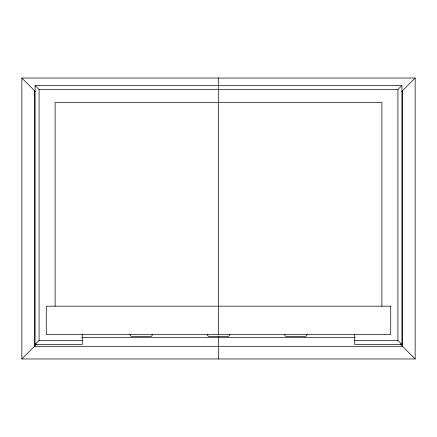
<?xml version="1.0" encoding="UTF-8"?>
<svg xmlns="http://www.w3.org/2000/svg" width="437" height="437" viewBox="0 0 437 437"><rect width="100%" height="100%" fill="white"/><g stroke="black" fill="none" stroke-linecap="round" stroke-linejoin="round"><path stroke-width="0.66" d="M152.677 334.567L151.36 336.408L131.127 336.408L129.811 334.567M229.933 334.567L228.617 336.408L208.383 336.408L207.067 334.567M307.189 334.567L305.873 336.408L285.64 336.408L284.323 334.567M35.08 344.422L39.073 340.428L39.073 89.481L35.08 85.488L35.08 344.422L82.287 344.422L82.287 334.234M21.85 358.963L415.15 358.963L415.15 78.037L21.85 78.037L21.85 358.963L36.845 343.974M39.073 89.481L397.927 89.481L401.92 85.488L401.92 344.422L354.713 344.422L354.713 334.234M401.718 91.47L415.15 78.037M35.08 85.488L401.92 85.488M81.643 337.451L355.357 337.451M39.073 340.428L82.287 340.428M354.713 340.428L397.927 340.428L401.92 344.422M400.155 343.974L415.15 358.963M21.85 78.037L35.282 91.47M402.482 90.705L402.482 346.295L34.518 346.295L34.518 90.705M397.927 89.481L397.927 340.428M381.894 306.19L381.894 102.455L55.106 102.455L55.106 306.19M218.5 78.037L218.5 334.545M218.5 336.113L218.5 358.963M390.733 306.19L46.267 306.19L46.267 334.545L390.733 334.545L390.733 306.19"/></g></svg>
